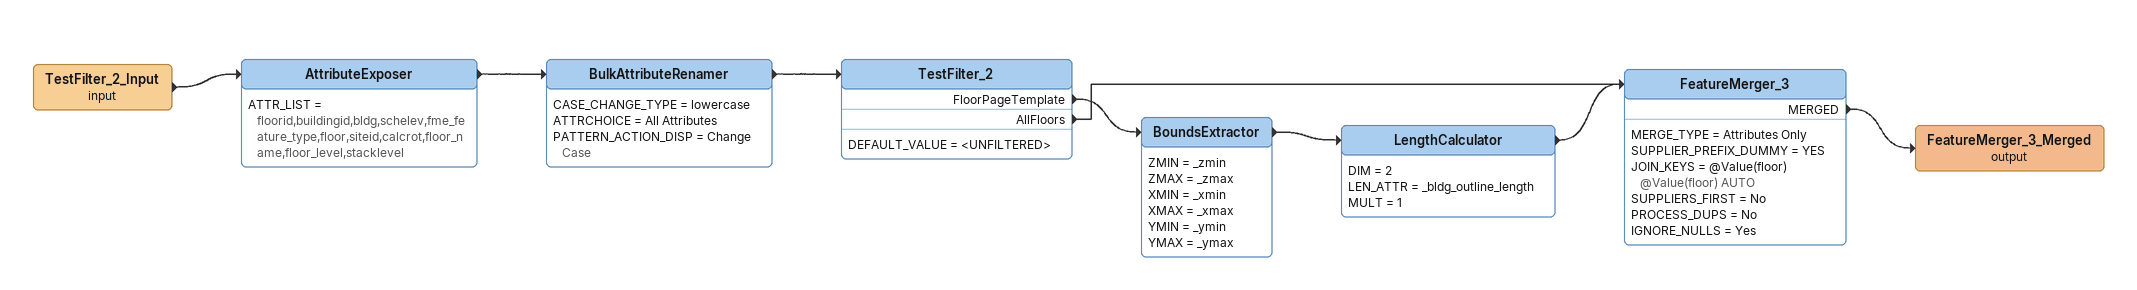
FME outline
TestFilter_2_Input (input)
    -> AttributeExposer
AttributeExposer
    ATTR_LIST = floorid,buildingid,bldg,schelev,fme_feature_type,floor,siteid,calcrot,floor_name,floor_level,stacklevel
    -> BulkAttributeRenamer
BulkAttributeRenamer
    CASE_CHANGE_TYPE = lowercase
    ATTRCHOICE = All Attributes
    PATTERN_ACTION_DISP = Change Case
    -> TestFilter_2
TestFilter_2
    DEFAULT_VALUE = <UNFILTERED>
    FloorPageTemplate -> BoundsExtractor
    AllFloors -> FeatureMerger_3
BoundsExtractor
    ZMIN = _zmin
    ZMAX = _zmax
    XMIN = _xmin
    XMAX = _xmax
    YMIN = _ymin
    YMAX = _ymax
    -> LengthCalculator
LengthCalculator
    DIM = 2
    LEN_ATTR = _bldg_outline_length
    MULT = 1
    -> FeatureMerger_3
FeatureMerger_3
    MERGE_TYPE = Attributes Only
    SUPPLIER_PREFIX_DUMMY = YES
    JOIN_KEYS = @Value(floor) @Value(floor) AUTO
    SUPPLIERS_FIRST = No
    PROCESS_DUPS = No
    IGNORE_NULLS = Yes
    MERGED -> FeatureMerger_3_Merged (output)
FeatureMerger_3_Merged (output)
